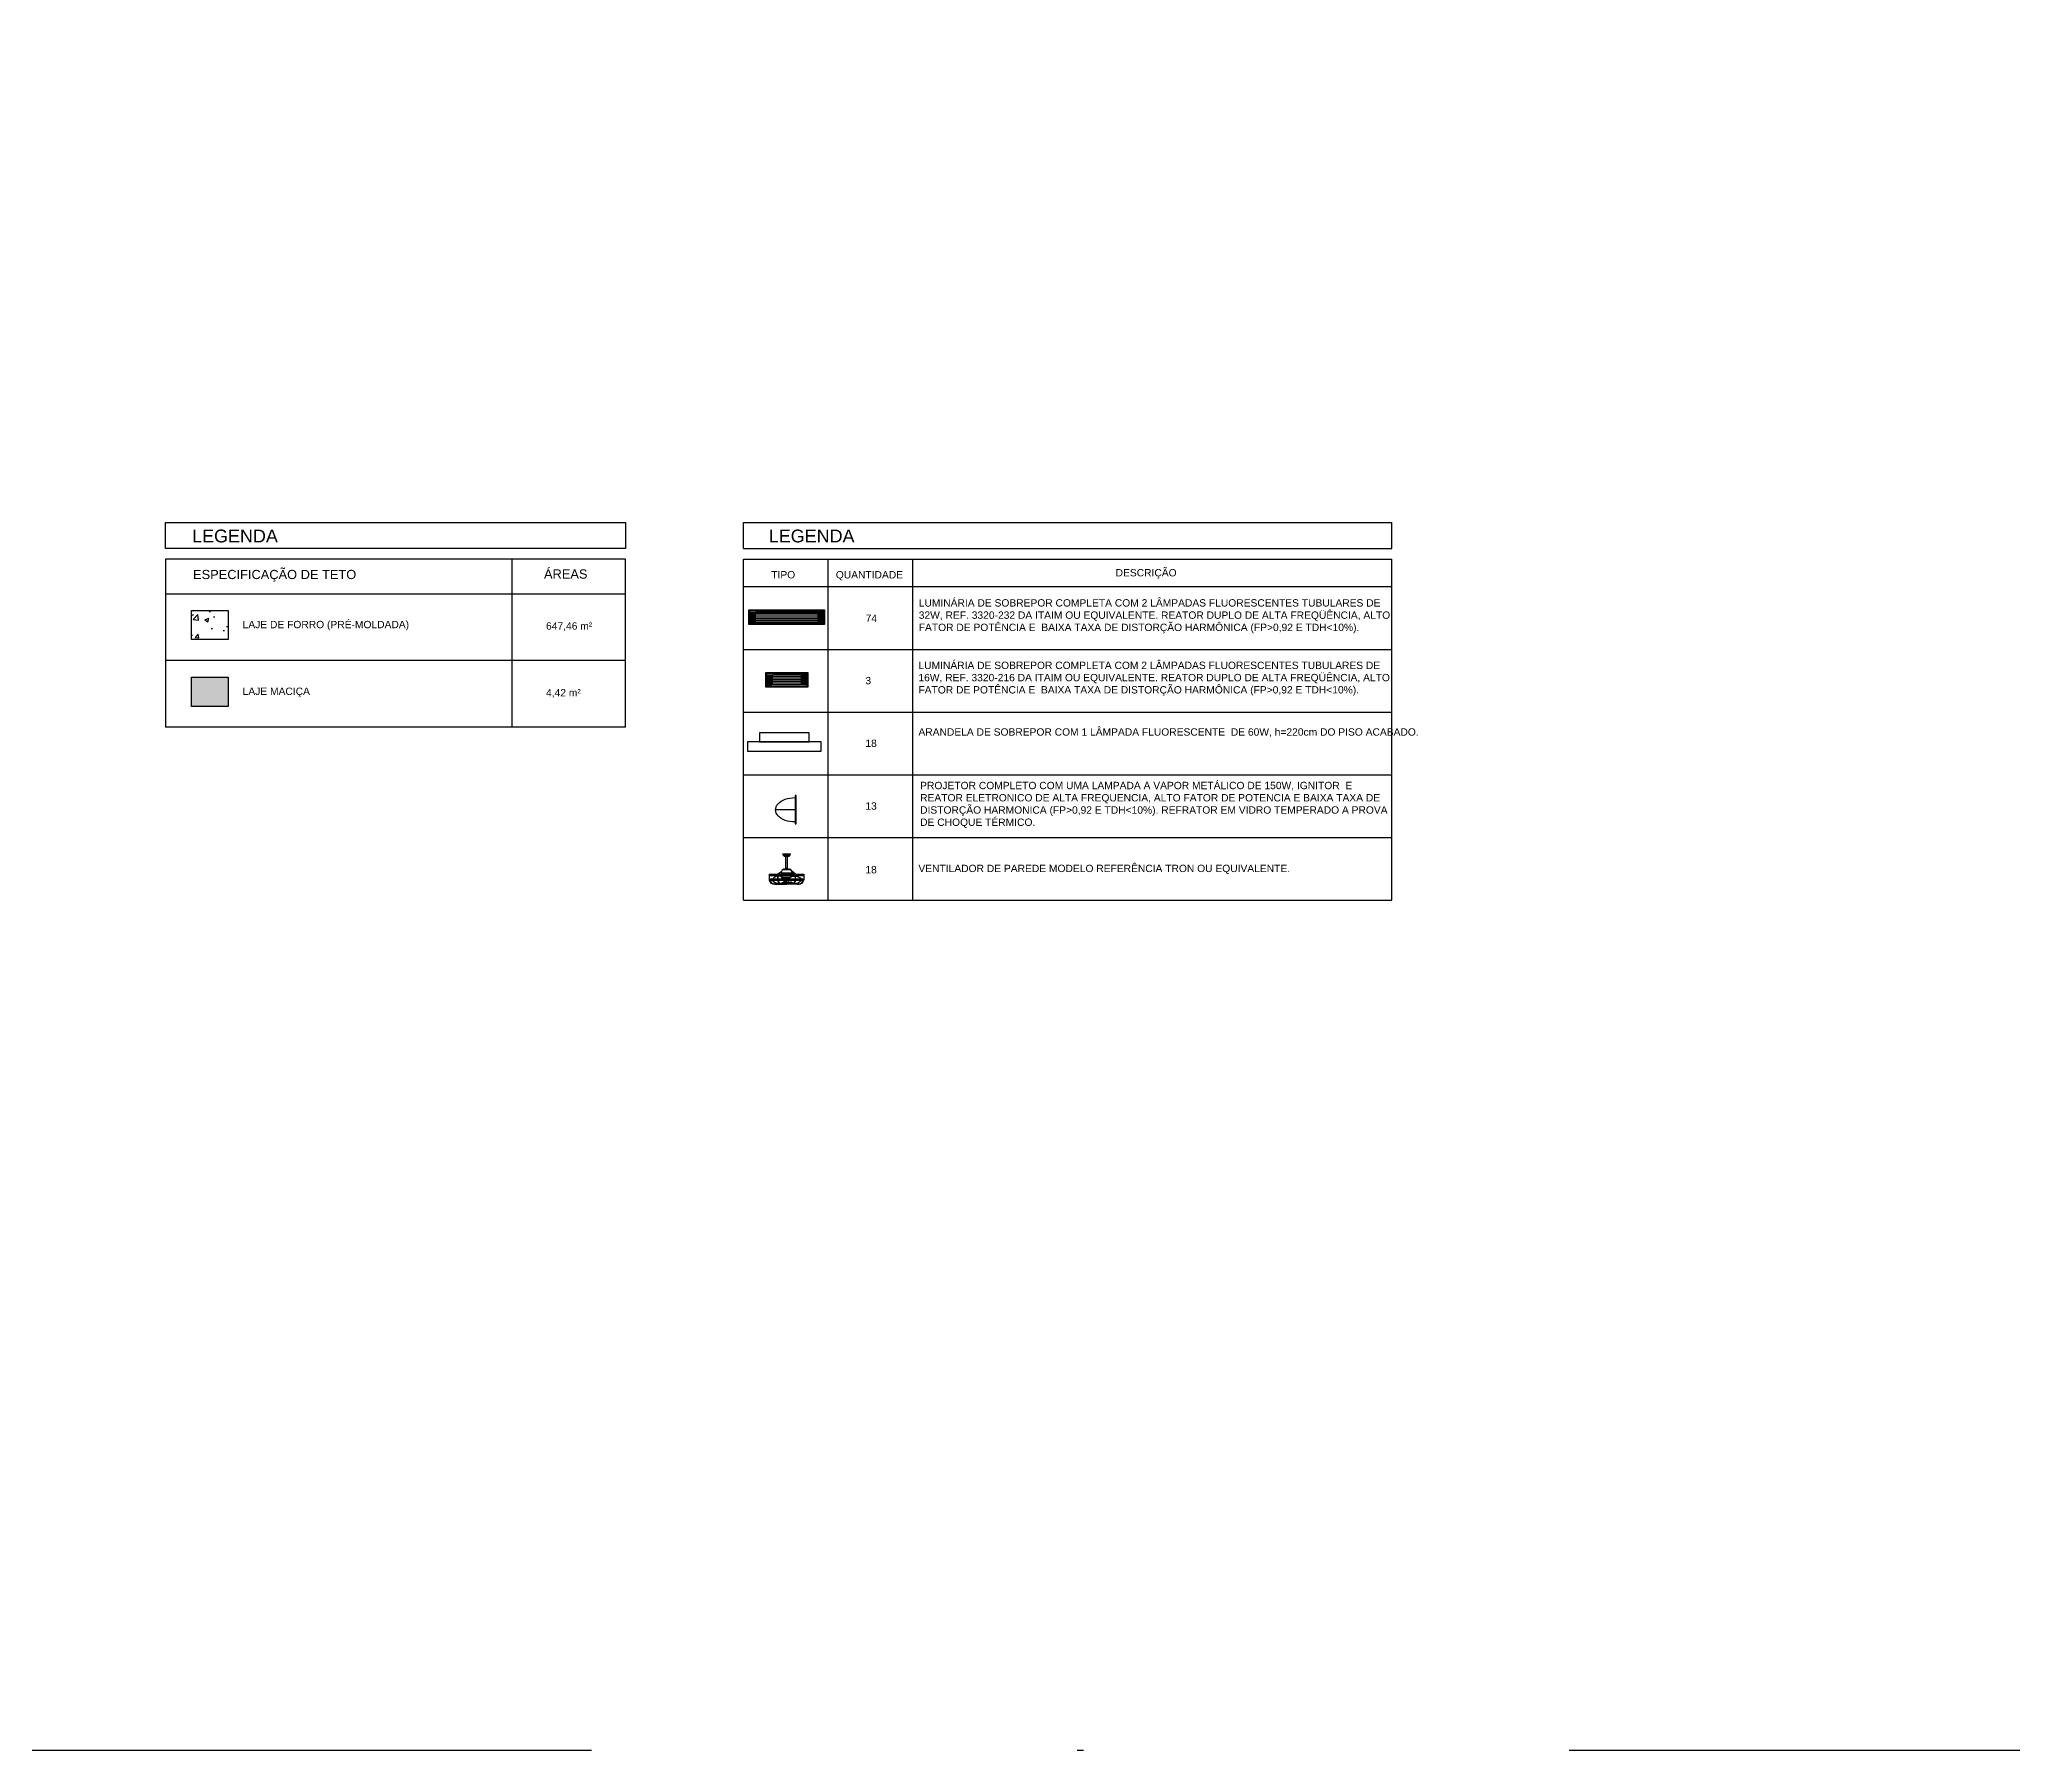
# Model space of a CAD drawing. Extents: x 38 to 175, y -50 to 32.
# Drawn here: x 70.31 to 102.55, y -49.73 to -21.76 of the extents above; entities that cross this region are included whole.
import ezdxf
from ezdxf.enums import TextEntityAlignment as Align

# ---------------------------------------------------------------- set-up
doc = ezdxf.new("R2010")
doc.units = 0
doc.header["$LTSCALE"] = 0.025
doc.header["$MEASUREMENT"] = 0
doc.linetypes.add('DASHDOT', pattern=[25.4, 12.7, -6.35, 0, -6.35])
doc.layers.get('0').update_dxf_attribs({"linetype": 'CONTINUOUS'})
for name, color, linetype in [('A-COTAS', 1, 'CONTINUOUS'), ('A-HACHURAPARED', 254, 'CONTINUOUS'), ('ACES-I', 251, 'CONTINUOUS'), ('AR-PIS', 1, 'CONTINUOUS'), ('ARQ-HTC', 9, 'CONTINUOUS'), ('ARQ-TXT-1_050', 2, 'CONTINUOUS'), ('ARQ-TXT-1_075', 2, 'CONTINUOUS'), ('ARQ-TXT-1_100', 2, 'CONTINUOUS'), ('ARQ-TXT-1_500', 2, 'CONTINUOUS'), ('BL-LUM-1', 1, 'CONTINUOUS'), ('BL-LUM-2', 2, 'CONTINUOUS'), ('BL-LUM-3', 3, 'CONTINUOUS'), ('BL-LUM-TXT', 2, 'CONTINUOUS'), ('EL-LEGENDA', 2, 'CONTINUOUS'), ('PRA', 1, 'CONTINUOUS'), ('TETO', 2, 'CONTINUOUS')]:
    doc.layers.add(name, color=color, linetype=linetype)
doc.styles.add('A16-ESC50', font='arial.ttf', dxfattribs={"height": 0.08})
doc.styles.add('A20', font='arial.ttf', dxfattribs={"height": 0.2})
doc.styles.add('ESC-50-A20', font='arial.ttf', dxfattribs={"height": 0.1})

# ---------------------------------------------------------------- blocks, each defined once
blk = doc.blocks.new('Lum-3320-sob')
at = {"layer": 'BL-LUM-1'}
for p, q in [((-0.657, 0.09), (-0.577, 0.09)), ((-0.657, 0.075), (-0.577, 0.075)), ((-0.657, 0.06), (-0.577, 0.06)), ((-0.657, 0.045), (-0.577, 0.045)), ((-0.657, 0.03), (-0.577, 0.03)), ((-0.657, 0.015), (-0.577, 0.015)), ((0.565, 0.062), (-0.565, 0.062)), ((0.565, 0.032), (-0.565, 0.032)), ((0.657, 0.09), (0.577, 0.09)), ((0.657, 0.075), (0.577, 0.075)), ((0.657, 0.06), (0.577, 0.06)), ((0.657, 0.045), (0.577, 0.045)), ((0.657, 0.03), (0.577, 0.03)), ((0.657, 0.015), (0.577, 0.015)), ((-0.657, 0), (-0.577, 0)), ((-0.657, -0.015), (-0.577, -0.015)), ((-0.657, -0.03), (-0.577, -0.03)), ((-0.657, -0.045), (-0.577, -0.045)), ((-0.657, -0.06), (-0.577, -0.06)), ((-0.657, -0.075), (-0.577, -0.075)), ((-0.657, -0.09), (-0.577, -0.09)), ((0.565, -0.032), (-0.565, -0.032)), ((0.565, -0.062), (-0.565, -0.062)), ((0.657, -0.03), (0.577, -0.03)), ((0.657, -0.045), (0.577, -0.045)), ((0.657, -0.06), (0.577, -0.06)), ((0.657, -0.075), (0.577, -0.075)), ((0.657, -0.09), (0.577, -0.09)), ((0.657, 0), (0.577, 0)), ((0.657, -0.015), (0.577, -0.015))]:
    blk.add_line(p, q, dxfattribs=at)
at = {"layer": 'BL-LUM-2'}
blk.add_line((0.565, 0), (-0.565, 0), dxfattribs=at)
for points in [[(0.67, 0.119), (0.67, -0.119), (-0.67, -0.119), (-0.67, 0.119)], [(0.565, 0.094), (0.565, -0.094), (-0.565, -0.094), (-0.565, 0.094)]]:
    blk.add_lwpolyline(points, close=True, dxfattribs=at)
at = {"layer": 'BL-LUM-3'}
blk.add_lwpolyline([(0.685, 0.134), (0.685, -0.134), (-0.685, -0.134), (-0.685, 0.134)], close=True, dxfattribs=at)
blk = doc.blocks.new('Lum-3320-sob-2x16')
at = {"layer": 'BL-LUM-1'}
for p, q in [((-0.352, 0.09), (-0.272, 0.09)), ((-0.352, 0.075), (-0.272, 0.075)), ((-0.352, 0.06), (-0.272, 0.06)), ((-0.352, 0.045), (-0.272, 0.045)), ((-0.352, 0.03), (-0.272, 0.03)), ((-0.352, 0.015), (-0.272, 0.015)), ((0.26, 0.062), (-0.26, 0.062)), ((0.26, 0.032), (-0.26, 0.032)), ((0.352, 0.015), (0.272, 0.015)), ((0.352, 0.09), (0.272, 0.09)), ((0.352, 0.075), (0.272, 0.075)), ((0.352, 0.06), (0.272, 0.06)), ((0.352, 0.045), (0.272, 0.045)), ((0.352, 0.03), (0.272, 0.03)), ((-0.352, 0), (-0.272, 0)), ((-0.352, -0.015), (-0.272, -0.015)), ((-0.352, -0.03), (-0.272, -0.03)), ((-0.352, -0.045), (-0.272, -0.045)), ((-0.352, -0.06), (-0.272, -0.06)), ((-0.352, -0.075), (-0.272, -0.075)), ((-0.352, -0.09), (-0.272, -0.09)), ((0.26, -0.032), (-0.26, -0.032)), ((0.26, -0.062), (-0.26, -0.062)), ((0.352, 0), (0.272, 0)), ((0.352, -0.015), (0.272, -0.015)), ((0.352, -0.03), (0.272, -0.03)), ((0.352, -0.045), (0.272, -0.045)), ((0.352, -0.06), (0.272, -0.06)), ((0.352, -0.075), (0.272, -0.075)), ((0.352, -0.09), (0.272, -0.09))]:
    blk.add_line(p, q, dxfattribs=at)
at = {"layer": 'BL-LUM-2'}
blk.add_line((0.26, 0), (-0.26, 0), dxfattribs=at)
for points in [[(0.365, 0.119), (0.365, -0.119), (-0.365, -0.119), (-0.365, 0.119)], [(0.26, 0.094), (0.26, -0.094), (-0.26, -0.094), (-0.26, 0.094)]]:
    blk.add_lwpolyline(points, close=True, dxfattribs=at)
at = {"layer": 'BL-LUM-3'}
blk.add_lwpolyline([(0.38, 0.134), (0.38, -0.134), (-0.38, -0.134), (-0.38, 0.134)], close=True, dxfattribs=at)
at = {"layer": 'BL-LUM-TXT', "style": 'A16-ESC50'}
blk.add_attdef('IT1.1A', text='', height=0.08, dxfattribs=at).set_placement((0.395, 0.149), align=Align.BOTTOM_RIGHT)
blk = doc.blocks.new('A$C4CB241E8')
at = {"layer": 'ACES-I'}
for p, q in [((0.224, 0.5), (0.344, 0.5)), ((0.224, 0.49), (0.224, 0.5)), ((0.234, 0.48), (0.334, 0.48)), ((0.234, 0.47), (0.234, 0.48)), ((0.244, 0.46), (0.324, 0.46)), ((0.269, 0.252), (0.269, 0.46)), ((0.299, 0.252), (0.299, 0.46)), ((0.334, 0.47), (0.334, 0.48)), ((0.344, 0.49), (0.344, 0.5)), ((0, 0.166), (0, 0.074)), ((0, 0.166), (0.137, 0.166)), ((0, 0.145), (0.137, 0.145)), ((0, 0.089), (0.055, 0.089)), ((0.008, 0.067), (0.046, 0.067)), ((0.046, 0.067), (0.137, 0.067)), ((0.055, 0.089), (0.137, 0.089)), ((0.102, 0.007), (0.083, 0.007)), ((0.102, 0), (0.083, 0)), ((0.102, 0.007), (0.174, 0.007)), ((0.102, 0), (0.283, 0)), ((0.137, 0.166), (0.142, 0.17)), ((0.137, 0.131), (0.137, 0.145)), ((0.137, 0.089), (0.137, 0.131)), ((0.142, 0.17), (0.198, 0.212)), ((0.144, 0.145), (0.424, 0.145)), ((0.144, 0.132), (0.144, 0.145)), ((0.144, 0.089), (0.144, 0.132)), ((0.144, 0.089), (0.424, 0.089)), ((0.144, 0.067), (0.279, 0.067)), ((0.198, 0.203), (0.148, 0.166)), ((0.148, 0.166), (0.42, 0.166)), ((0.198, 0.203), (0.198, 0.166)), ((0.198, 0.189), (0.368, 0.189)), ((0.198, 0.182), (0.273, 0.182)), ((0.203, 0.007), (0.279, 0.007)), ((0.215, 0.027), (0.258, 0.027)), ((0.226, 0.24), (0.339, 0.24)), ((0.268, 0.043), (0.268, 0.067)), ((0.276, 0.118), (0.276, 0.099)), ((0.277, 0.257), (0.277, 0.253)), ((0.277, 0.253), (0.281, 0.243)), ((0.287, 0.258), (0.279, 0.258)), ((0.279, 0.067), (0.279, 0.009)), ((0.279, 0.067), (0.286, 0.067)), ((0.279, 0.009), (0.279, 0.007)), ((0.283, 0.089), (0.283, 0.067)), ((0.463, 0), (0.283, 0)), ((0.288, 0.253), (0.284, 0.243)), ((0.286, 0.067), (0.286, 0.009)), ((0.286, 0.067), (0.422, 0.067)), ((0.286, 0.009), (0.286, 0.007)), ((0.286, 0.007), (0.362, 0.007)), ((0.288, 0.253), (0.288, 0.257)), ((0.29, 0.118), (0.29, 0.099)), ((0.293, 0.182), (0.368, 0.182)), ((0.307, 0.027), (0.373, 0.027)), ((0.424, 0.172), (0.368, 0.213)), ((0.368, 0.205), (0.368, 0.166)), ((0.368, 0.205), (0.42, 0.166)), ((0.463, 0.007), (0.392, 0.007)), ((0.431, 0.166), (0.424, 0.172)), ((0.424, 0.145), (0.424, 0.089)), ((0.429, 0.067), (0.526, 0.067)), ((0.431, 0.166), (0.565, 0.166)), ((0.431, 0.145), (0.565, 0.145)), ((0.431, 0.13), (0.431, 0.145)), ((0.431, 0.089), (0.431, 0.13)), ((0.431, 0.089), (0.519, 0.089)), ((0.463, 0.007), (0.482, 0.007)), ((0.463, 0), (0.482, 0)), ((0.519, 0.089), (0.565, 0.089)), ((0.526, 0.067), (0.557, 0.067)), ((0.565, 0.166), (0.565, 0.074))]:
    blk.add_line(p, q, dxfattribs=at)
for points in [[(0.246, 0.099), (0.246, 0.089)], [(0.323, 0.089), (0.323, 0.099), (0.246, 0.099)], [(0.246, 0.08), (0.246, 0.08)]]:
    blk.add_lwpolyline(points, dxfattribs=at)
blk.add_lwpolyline([(0.273, 0.184), (0.273, 0.175), (0.293, 0.175), (0.293, 0.184)], close=True, dxfattribs=at)
for centre, radius, start, end in [((0.234, 0.49), 0.01, 180, 270), ((0.244, 0.47), 0.01, 180, 270), ((0.324, 0.47), 0.01, 270, 0), ((0.334, 0.49), 0.01, 270, 0), ((0.083, 0.084), 0.0836, 187.0241, 270.1403), ((0.083, 0.084), 0.0766, 192.4617, 270.1403), ((0.158, 0.164), 0.148, 220.8847, 270.7317), ((0.161, -0.014), 0.147, 99.4474, 135.8987), ((0.204, 0.067), 0.0671, 179.7166, 229.3446), ((0.161, -0.014), 0.147, 87.3551, 96.6689), ((0.204, 0.067), 0.06, 179.6832, 237.0138), ((0.204, 0.067), 0.0671, 229.3446, 243.4575), ((0.168, 0.133), 0, 90, 303.5739), ((0.165, 0.08), 0.0536, 23.5592, 86.613), ((0.158, 0.164), 0.148, 274.9997, 292.3413), ((0.204, 0.067), 0.06, 237.0138, 269.6517), ((0.226, 0.212), 0.0283, 90, 180), ((0.226, 0.147), 0.0283, 182.9729, 248.6249), ((0.214, 0.101), 2.511308197128957e-15, 227.1184, 0), ((0.276, 0.127), 0.0676, 202.5993, 214.7226), ((0.158, 0.164), 0.148, 292.3413, 305.8305), ((0.283, 0.252), 0.148, 243.1417, 267.262), ((0.283, 1.064), 0.946, 265.9464, 274.0536), ((0.283, 0.105), 0.148, 92.0593, 114.7191), ((0.345, 0.107), 0.118, 199.8598, 236.3515), ((0.242, 0.245), 0.00548, 36.9061, 175.1771), ((0.44, -0.107), 0.228, 134.8376, 138.9912), ((0.279, 0.257), 0.00141, 90, 180), ((0.283, 0.251), 0.00548, 13.9839, 166.0161), ((0.283, 0.244), 0.00141, 202.3134, 337.6866), ((0.44, -0.107), 0.228, 130.1268, 132.3872), ((0.221, 0.107), 0.118, 303.6485, 317.1616), ((0.287, 0.257), 0.00141, 0, 90), ((0.283, 0.105), 0.148, 65.2809, 87.9407), ((0.283, 0.252), 0.148, 272.738, 296.8583), ((0.221, 0.107), 0.118, 317.1616, 340.1402), ((0.323, 0.245), 0.00548, 4.8229, 143.0939), ((0.415, -0.018), 0.148, 92.2685, 128.5678), ((0.339, 0.212), 0.0283, 3.732, 90), ((0.297, 0.02), 0.0676, 22.5993, 43.7437), ((0.339, 0.147), 0.0283, 291.3751, 357.0271), ((0.409, 0.067), 0.0536, 203.5592, 228.099), ((0.362, 0.067), 0.06, 270.3483, 301.6358), ((0.409, 0.067), 0.0536, 228.099, 252.8541), ((0.362, 0.067), 0.0671, 296.5425, 307.5309), ((0.362, 0.067), 0.06, 301.6358, 0.3168), ((0.413, 0.161), 0.147, 266.0889, 320.6458), ((0.362, 0.067), 0.0671, 307.5309, 0.2834), ((0.415, -0.018), 0.148, 86.601, 92.2685), ((0.415, -0.018), 0.148, 45.7177, 83.837), ((0.482, 0.084), 0.0836, 269.8597, 352.9759), ((0.482, 0.084), 0.0766, 269.8597, 347.5383)]:
    blk.add_arc(centre, radius, start, end, dxfattribs=at)
blk = doc.blocks.new('refl150')
at = {"color": 3}
blk.add_line((0.292, 0), (0, 0), dxfattribs=at)
blk.add_lwpolyline([(0.292, -0.211), (0.307, -0.211), (0.307, 0.211), (0.292, 0.211)], close=True, dxfattribs=at)
at = {"color": 3, "extrusion": (0, 0, -1)}
blk.add_ellipse((0.292, 0), major_axis=(0.292, 0.005), ratio=0.621381, start_param=1.581258, end_param=4.722851, dxfattribs=at)
at = {"color": 2, "style": 'A16-ESC50'}
blk.add_attdef('IT1', text='', height=0.08, dxfattribs=at).set_placement((0.503, 0.141), align=Align.MIDDLE_CENTER)

msp = doc.modelspace()

# ---------------------------------------------------------------- hatches: boundary and pattern name
at = {"layer": 'A-HACHURAPARED'}
h = msp.add_hatch(color=256, dxfattribs=at)
h.dxf.hatch_style = 1
h.paths.add_polyline_path([(72.796, -32.183), (73.399, -32.183), (73.399, -32.66), (72.796, -32.66)])
at = {"layer": 'ARQ-HTC'}
h = msp.add_hatch(dxfattribs=at)
h.set_pattern_fill('AR-CONC', color=256, scale=0.1, style=2)
h.set_pattern_definition([(50, (0, 0), (0.71726, -0.062752), [0.075, -0.825]), (355, (0, 0), (-0.138751, 0.752192), [0.06, -0.66]), (100.4514, (0.0598, -0.0052), (0.578509, 0.68944), [0.06374, -0.701142]), (46.1842, (0, 0.2), (1.067241, -0.165519), [0.1125, -1.2375]), (96.6356, (0.0889, 0.1862), (0.934662, 0.974119), [0.09561, -1.051714]), (351.1842, (0, 0.2), (0.934662, 0.974119), [0.09, -0.99]), (21, (0.1, 0.15), (0.596907, -0.402619), [0.075, -0.825]), (326, (0.1, 0.15), (0.243315, 0.72515), [0.06, -0.66]), (71.4514, (0.14974, 0.11645), (0.8402224, 0.322531), [0.06374, -0.701142]), (37.5, (0, 0), (0.01215986, 0.33289385), [0, -0.652, 0, -0.67, 0, -0.6625]), (7.5, (0, 0), (0.2630695, 0.3944117), [0, -0.382, 0, -0.637, 0, -0.2525]), (327.5, (-0.223, 0), (0.5338224, -0.0225549), [0, -0.25, 0, -0.78, 0, -1.035]), (317.5, (-0.323, 0), (0.5831862, 0.100105), [0, -0.325, 0, -0.518, 0, -0.735])])
h.paths.add_polyline_path([(72.796, -31.092), (73.399, -31.092), (73.399, -31.569), (72.796, -31.569)])

# ---------------------------------------------------------------- linework, layer by layer
at = {"linetype": 'DASHDOT', "ltscale": 50}
msp.add_lwpolyline([(38.075, 31.942), (174.884, 31.942), (174.884, -49.727), (38.075, -49.727)], close=True, dxfattribs=at)
at = {"layer": 'AR-PIS'}
for p, q in [((81.82, -30.08, -0.001), (81.82, -29.653, -0.001)), ((79.888, -30.255, -0.001), (72.373, -30.255, -0.001)), ((72.373, -30.255, -0.001), (72.373, -33.001, -0.001)), ((78.033, -30.255, -0.001), (78.033, -33.001, -0.001)), ((79.888, -33.001, -0.001), (79.888, -30.255, -0.001)), ((72.373, -30.819, -0.001), (79.888, -30.819, -0.001)), ((79.888, -31.91, -0.001), (72.373, -31.91, -0.001)), ((79.888, -33.001, -0.001), (72.373, -33.001, -0.001))]:
    msp.add_line(p, q, dxfattribs=at)
at = {"layer": 'AR-PIS', "elevation": -0.001}
msp.add_lwpolyline([(72.373, -29.653), (79.888, -29.653), (79.888, -30.08), (72.373, -30.08)], close=True, dxfattribs=at)
at = {"layer": 'ARQ-TXT-1_500', "color": 1}
for p, q in [((81.82, -35.828, -0.002), (81.82, -30.255, -0.001)), ((83.203, -35.828, -0.001), (83.203, -30.255, -0.001)), ((84.586, -35.828, -0.001), (84.586, -30.255, -0.001)), ((92.41, -35.828), (92.41, -30.255, -0.001))]:
    msp.add_line(p, q, dxfattribs=at)
at = {"layer": 'EL-LEGENDA', "color": 1, "linetype": 'Continuous', "ltscale": 15}
for p, q in [((81.82, -29.653, -0.001), (92.41, -29.653, -0.001)), ((92.41, -30.08, -0.001), (92.41, -29.653, -0.001)), ((81.82, -30.08, -0.001), (92.41, -30.08, -0.001)), ((81.82, -30.255, -0.001), (92.41, -30.255, -0.001)), ((81.82, -30.703, -0.001), (92.41, -30.703, -0.001)), ((81.82, -30.703, -0.001), (92.41, -30.703, -0.001)), ((81.82, -31.728, -0.001), (92.41, -31.728, -0.001)), ((81.82, -32.753, -0.001), (92.41, -32.753, -0.001)), ((81.82, -33.778, -0.001), (92.41, -33.778, -0.001)), ((81.82, -34.803, 0), (92.41, -34.803, 0)), ((81.82, -35.828), (92.41, -35.828))]:
    msp.add_line(p, q, dxfattribs=at)
at = {"layer": 'PRA', "color": 3, "elevation": -0.001}
for points in [[(72.796, -31.092), (73.399, -31.092), (73.399, -31.569), (72.796, -31.569)], [(72.796, -32.183), (73.399, -32.183), (73.399, -32.66), (72.796, -32.66)]]:
    msp.add_lwpolyline(points, close=True, dxfattribs=at)
at = {"layer": 'TETO', "elevation": -0.001}
for points in [[(82.888, -33.24), (82.888, -33.09), (82.081, -33.09), (82.081, -33.24)], [(83.088, -33.39), (83.088, -33.24), (81.881, -33.24), (81.881, -33.39)]]:
    msp.add_lwpolyline(points, close=True, dxfattribs=at)

# ---------------------------------------------------------------- block references
at = {"layer": 'A-COTAS', "linetype": 'Continuous'}
msp.add_blockref('A$C4CB241E8', (82.239, -35.568, 0), dxfattribs=at)
at = {"layer": 'EL-LEGENDA'}
for name, p, xscale, yscale, zscale in [('Lum-3320-sob', (82.524, -31.2, -0.001), 0.8999999999999999, 0.8999999999999999, 0.8999999999999999), ('Lum-3320-sob-2x16', (82.525, -32.225, -0.001), 0.8999999999999999, 0.8999999999999999, 0.8999999999999999), ('refl150', (82.341, -34.349, -0.001), 1.094369196061953, 1.094369196061953, 1.094369196061953)]:
    msp.add_blockref(name, p, dxfattribs=dict(at, xscale=xscale, yscale=yscale, zscale=zscale))

# ---------------------------------------------------------------- texts
at = {"layer": 'ARQ-TXT-1_050', "char_height": 0.12, "attachment_point": 1, "style": 'ESC-50-A20'}
for s, insert in [('LUMINÁRIA DE SOBREPOR COMPLETA COM 2 LÂMPADAS FLUORESCENTES TUBULARES DE 32W, REF. 3320-232 DA ITAIM OU EQUIVALENTE. REATOR DUPLO DE ALTA FREQÜÊNCIA, ALTO FATOR DE POTÊNCIA E  BAIXA TAXA DE DISTORÇÃO HARMÔNICA (FP>0,92 E TDH<10%).', (84.681, -30.908, -0.001)), ('LUMINÁRIA DE SOBREPOR COMPLETA COM 2 LÂMPADAS FLUORESCENTES TUBULARES DE 16W, REF. 3320-216 DA ITAIM OU EQUIVALENTE. REATOR DUPLO DE ALTA FREQÜÊNCIA, ALTO FATOR DE POTÊNCIA E  BAIXA TAXA DE DISTORÇÃO HARMÔNICA (FP>0,92 E TDH<10%).', (84.676, -31.929, -0.001)), ('ARANDELA DE SOBREPOR COM 1 LÂMPADA FLUORESCENTE  DE 60W, h=220cm DO PISO ACABADO.', (84.676, -33.018, -0.001)), ('VENTILADOR DE PAREDE MODELO REFERÊNCIA TRON OU EQUIVALENTE.', (84.676, -35.248, -0.001))]:
    msp.add_mtext_dynamic_manual_height_columns(s, width=7.74025, gutter_width=1, heights=[0], dxfattribs=dict(at, insert=insert))
at = {"layer": 'ARQ-TXT-1_050', "insert": (84.704, -33.893, -0.001), "char_height": 0.12, "width": 7.74025, "attachment_point": 1, "style": 'ESC-50-A20'}
msp.add_mtext('PROJETOR COMPLETO COM UMA LAMPADA A VAPOR METÁLICO DE 150W, IGNITOR  E REATOR ELETRONICO DE ALTA FREQUENCIA, ALTO FATOR DE POTENCIA E BAIXA TAXA DE DISTORÇÃO HARMONICA (FP>0,92 E TDH<10%). REFRATOR EM VIDRO TEMPERADO A PROVA DE CHOQUE TÉRMICO.', dxfattribs=at)
at = {"layer": 'ARQ-TXT-1_075', "char_height": 0.12, "attachment_point": 1, "style": 'ESC-50-A20'}
for s, width, insert in [('TIPO', 0.93112, (82.271, -30.448, -0.001)), ('QUANTIDADE', 1.25965, (83.326, -30.448, -0.001)), ('DESCRIÇÃO', 2.08345, (87.898, -30.415, -0.001)), ('74', 0.20102, (83.814, -31.159, -0.001)), ('3', 0.17733, (83.809, -32.178, -0.001)), ('18', 0.17733, (83.809, -33.203, -0.001)), ('13', 0.17733, (83.809, -34.228, -0.001)), ('18', 0.16944, (83.809, -35.269, 0))]:
    msp.add_mtext_dynamic_manual_height_columns(s, width=width, gutter_width=1, heights=[0], dxfattribs=dict(at, insert=insert))
at = {"layer": 'ARQ-TXT-1_075', "char_height": 0.12, "width": 0.90289, "attachment_point": 1, "style": 'ESC-50-A20'}
for s, insert in [('647,46 m²', (78.591, -31.286, -0.001)), ('4,42 m²', (78.591, -32.377, -0.001))]:
    msp.add_mtext(s, dxfattribs=dict(at, insert=insert))
at = {"layer": 'ARQ-TXT-1_100', "color": 3, "style": 'ESC-50-A20'}
for p in [(73.509, -29.875, -0.001), (82.931, -29.875, -0.001)]:
    msp.add_text('LEGENDA', height=0.21, dxfattribs=at).set_placement(p, align=Align.MIDDLE_CENTER)
at = {"layer": 'ARQ-TXT-1_100', "insert": (72.824, -30.429, -0.001), "char_height": 0.15, "attachment_point": 1, "style": 'ESC-50-A20'}
msp.add_mtext_dynamic_manual_height_columns('ESPECIFICAÇÃO DE TETO', width=3.05513, gutter_width=1, heights=[0], dxfattribs=at)
at = {"layer": 'ARQ-TXT-1_100', "insert": (78.558, -30.421, -0.001), "char_height": 0.15, "width": 3.05513, "attachment_point": 1, "style": 'ESC-50-A20'}
msp.add_mtext('ÁREAS', dxfattribs=at)
at = {"layer": 'PRA', "color": 2, "char_height": 0.12, "width": 4.2931, "attachment_point": 1, "style": 'A20'}
for s, insert in [('LAJE DE FORRO (PRÉ-MOLDADA)', (73.634, -31.262, -0.001)), ('LAJE MACIÇA', (73.634, -32.353, -0.001))]:
    msp.add_mtext(s, dxfattribs=dict(at, insert=insert))

doc.saveas('drawing.dxf')
